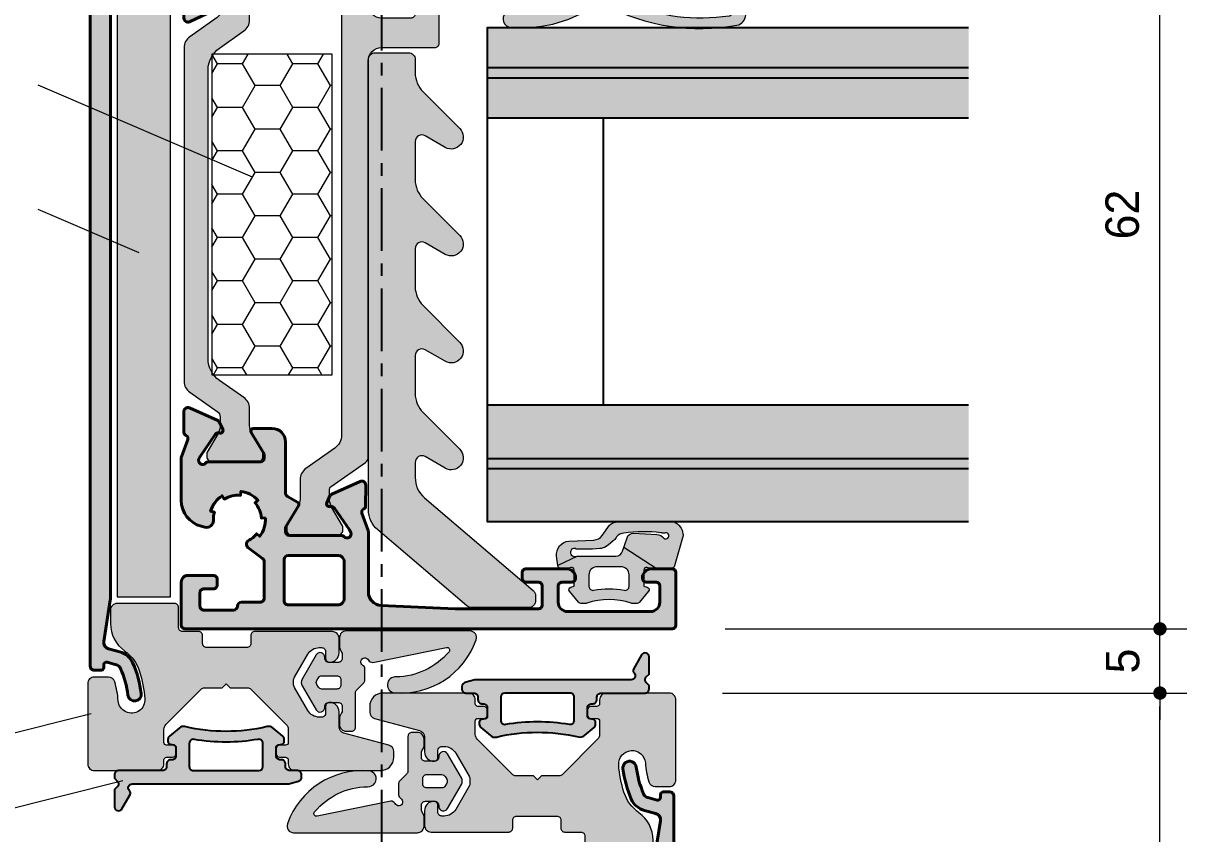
# Model space of a CAD drawing. Header units: millimetres. Extents: x -576 to 4430, y -1196 to 2690.
# Drawn here: x 1375.8 to 1462.8, y -1066 to -1005.3 of the extents above; entities that cross this region are included whole.
import ezdxf

# ---------------------------------------------------------------- set-up
doc = ezdxf.new("R2010")
doc.units = ezdxf.units.MM
doc.header["$LTSCALE"] = 0.25
doc.header["$MEASUREMENT"] = 0
doc.linetypes.add('CENTER', pattern=[2, 1.25, -0.25, 0.25, -0.25])
doc.layers.get('0').update_dxf_attribs({"lineweight": 5})
doc.layers.get('Defpoints').update_dxf_attribs({"lineweight": 5})
for name, color, linetype, lineweight in [('01_Aluminum', 4, 'Continuous', 40), ('01_Dimension', 251, 'Continuous', 9), ('01_Fill Glass', 254, 'Continuous', 0), ('01_Fill Plastic', 253, 'Continuous', 0), ('01_Fill Polyamide', 10, 'Continuous', 0), ('01_Fill Various', 137, 'Continuous', 5), ('01_Glazing', 6, 'Continuous', 25), ('01_Plastic', 3, 'Continuous', 20), ('01_Polyamide', 201, 'Continuous', 20), ('01_Thin line', 8, 'Continuous', 9)]:
    doc.layers.add(name, color=color, linetype=linetype, lineweight=lineweight)
doc.layers.add('01_Fill 2°material', color=7, linetype='Continuous', lineweight=0, true_color=0xbfbfbf)
doc.layers.add('01_Fill Aluminum', color=7, linetype='Continuous', lineweight=0, true_color=0xdcdcdc)
for name, color, linetype in [('ASSI', 1, 'CENTER'), ('GOMMA', 3, 'Continuous'), ('VETRO', 6, 'Continuous')]:
    doc.layers.add(name, color=color, linetype=linetype)
doc.styles.add('Aluk Text', font='GOTHIC.TTF')
doc.dimstyles.new('ALUK Manual 1-1', dxfattribs={"dimtxt": 2.5, "dimasz": 1, "dimexe": 2, "dimexo": 4, "dimgap": 1.5, "dimtad": 3, "dimdec": 1, "dimdsep": 46, "dimtxsty": 'Aluk Text', "dimblk": 'DOT', "dimcen": 0, "dimclrd": 256, "dimclre": 256, "dimclrt": 2, "dimaunit": 1, "dimadec": 0, "dimazin": 0, "dimtfac": 0.7, "dimtdec": 1, "dimtmove": 0, "dimatfit": 3, "dimldrblk": 'DOT', "dimfxl": 1, "dimtolj": 2, "dimlwd": -1, "dimlwe": -1, "dimarcsym": 0})

# ---------------------------------------------------------------- blocks, each defined once
blk = doc.blocks.new('U10120')
at = {"layer": '01_Fill Aluminum', "ltscale": 0.25}
h = blk.add_hatch(color=256, dxfattribs=at)
h.dxf.hatch_style = 1
h.paths.add_polyline_path([(31.969, 53.597, 0.111183), (31.365, 53.087), (31.126, 53.268, 0.176327), (30.703, 51.895), (31.002, 51.91, 0.176327), (31.481, 50.776), (31.261, 50.572, 0.176327), (32.539, 49.916), (32.576, 50.214, 0.176327), (33.777, 50.488), (33.939, 50.236, 0.176327), (34.807, 51.381), (34.52, 51.469, 0.086929), (34.598, 52.086, -0.506474), (35.224, 52.593), (35.508, 52.519, -0.340845), (37, 50.584), (37, 47.307), (36.527, 46.019, 0.359508), (36.655, 45.659, -0.263725), (36.801, 45.402), (36.801, 43.9, -0.548619), (36.374, 43.628), (34.222, 44.632, -0.176327), (34.077, 44.777), (33.859, 45.243, -0.57735), (34.058, 45.527), (34.175, 45.517, 0.267949), (34.447, 45.644), (35.552, 47.223, 0.046374), (35.58, 47.271), (35.673, 47.476, 0.858331), (35.176, 47.8, -0.213411), (34.953, 47.7), (31.1, 47.7, 0.529656), (30.821, 47.289, 0.235619), (30.844, 47.023), (31.77, 45.504, -0.585524), (31.6, 45.2), (29.699, 45.2, -0.414214), (29.199, 45.7), (29.199, 50.034, 0.267949), (29.049, 50.294), (28.299, 50.727, -0.421389), (28.229, 51.004), (29.156, 52.523, 0.235619), (29.178, 52.789, 0.529656), (28.899, 53.2), (25.047, 53.2, -0.213411), (24.823, 53.3, 0.858403), (24.326, 52.976), (24.419, 52.771, 0.046374), (24.447, 52.723), (25.552, 51.144, 0.340321), (25.896, 51.018, -0.656887), (26.14, 50.743), (25.922, 50.277, -0.176327), (25.777, 50.132), (23.625, 49.128, -0.548619), (23.198, 49.4), (23.198, 50.902, -0.263725), (23.344, 51.159, 0.361062), (23.472, 51.521), (22.999, 52.808), (23, 58.1, 0.414214), (22.7, 58.4), (19.8, 58.4, 0.414214), (19.5, 58.1), (19.5, 56.2, -0.414214), (19.2, 55.9), (19.08, 55.9, -0.131652), (18.93, 55.94), (18.15, 56.391, -0.267949), (18, 56.651), (18, 59.9, -0.414214), (18.3, 60.2), (36.7, 60.2, -0.414214), (37, 59.9), (37, 56.7, -0.414214), (36.5, 56.2), (34.6, 56.2, -0.414214), (34.3, 56.5), (34.3, 56.9, -0.414214), (34.6, 57.2), (35.3, 57.2, 0.414214), (35.6, 57.5), (35.6, 58.498, 0.414214), (35.3, 58.798), (33.1, 58.798, 0.413227), (32.8, 58.499, -0.413227), (32.5, 58.2), (31.1, 58.2, 0.414214), (30.8, 57.9), (30.8, 55.169, 0.234811), (30.919, 54.93), (32.012, 54.102, -0.55076)])
h.paths.add_polyline_path([(25.099, 54.7), (29, 54.7, 0.414214), (29.3, 55), (29.3, 58.1, 0.414214), (29, 58.4), (25.1, 58.4, 0.41415), (24.8, 58.1), (24.799, 55, 0.414277)], flags=16)
h = blk.add_hatch(color=256, dxfattribs=at)
h.dxf.hatch_style = 1
h.paths.add_polyline_path([(37, 10.967, 0.086513), (36.982, 11.069), (36.514, 12.371, -0.392793), (36.639, 12.666), (36.654, 12.672, 0.294413), (36.794, 12.885), (36.804, 14.464, 0.548619), (36.379, 14.739), (34.274, 13.79, 0.177976), (34.126, 13.645), (33.885, 13.138, 0.717549), (34.13, 12.849, -0.329769), (34.468, 12.733), (35.592, 11.105), (35.674, 10.922, -0.855531), (35.176, 10.6, 0.213411), (34.953, 10.7), (31.1, 10.7, -0.414214), (30.8, 11), (30.8, 11.221, -0.137872), (30.844, 11.377), (31.77, 12.896, 0.585524), (31.6, 13.2), (30.199, 13.2, 0.414214), (29.199, 12.2), (29.199, 8.366, -0.267949), (29.049, 8.106), (28.299, 7.673, 0.421389), (28.229, 7.396), (29.156, 5.877, -0.137872), (29.199, 5.721), (29.199, 5.5, -0.414214), (28.899, 5.2), (25.047, 5.2, 0.213411), (24.823, 5.1, -0.85546), (24.325, 5.422), (24.407, 5.605), (25.531, 7.233, -0.267949), (25.802, 7.362), (25.917, 7.353, 0.57735), (26.114, 7.638), (25.873, 8.145, 0.177976), (25.726, 8.29), (23.617, 9.24, 0.544467), (23.195, 8.964), (23.206, 7.385, 0.303984), (23.352, 7.169, -0.402738), (23.485, 6.871), (23.018, 5.571, 0.086513), (23, 5.469), (23, 0.954, -0.400839), (22.046, -0.045), (16.5, -0.3), (10.3, -0.3, -0.414214), (10, 0), (10, 1.4, -0.414214), (10.3, 1.7), (11.2, 1.7, 0.414214), (11.5, 2), (11.5, 2.4, 0.414214), (11.2, 2.7), (8.2, 2.7, 0.414214), (7.5, 2, 0.414214), (7.8, 1.7), (8.5, 1.7, -0.414214), (8.8, 1.4), (8.8, 0.2, -0.414214), (8.1, -0.5), (1.9, -0.5, -0.414214), (1.2, 0.2), (1.2, 1.4, -0.414214), (1.5, 1.7), (2.2, 1.7, 0.414214), (2.5, 2, 0.414214), (1.8, 2.7), (0.3, 2.7, 0.414214), (0, 2.4), (0, -1.5, 0.414214), (0.3, -1.8), (36.7, -1.8, 0.414214), (37, -1.5), (37, 1.7, 0.414214), (36.5, 2.2), (34.6, 2.2, 0.414214), (34.3, 1.9), (34.3, 1.5, 0.414214), (34.6, 1.2), (35.3, 1.2, -0.414214), (35.6, 0.9), (35.6, -0.098, -0.414214), (35.3, -0.398), (33.1, -0.398, -0.413227), (32.8, -0.099, 0.413227), (32.5, 0.2), (31.1, 0.2, -0.414214), (30.8, 0.5), (30.8, 3.231, -0.234811), (30.919, 3.47), (32.012, 4.298, 0.55076), (31.969, 4.803, -0.111183), (31.365, 5.313), (31.126, 5.132, -0.176327), (30.703, 6.505), (31.002, 6.49, -0.176327), (31.481, 7.624), (31.261, 7.828, -0.176327), (32.539, 8.484), (32.576, 8.186, -0.176327), (33.777, 7.912), (33.939, 8.164, -0.176327), (34.807, 7.019), (34.52, 6.931, -0.086929), (34.598, 6.314, 0.506474), (35.224, 5.807), (35.508, 5.881, 0.340845), (37, 7.816)])
h.paths.add_polyline_path([(29.3, 3.4), (29.3, 0.3, -0.414288), (29, 0), (25.3, 0, -0.414214), (24.8, 0.5), (24.8, 3.2, -0.414214), (25.3, 3.7), (29, 3.7, -0.414139)], flags=16)
at = {"layer": '01_Fill Polyamide', "ltscale": 0.25}
h = blk.add_hatch(color=256, dxfattribs=at)
h.dxf.hatch_style = 1
h.paths.add_polyline_path([(25.011, 45.696, -0.243523), (25.518, 46.676), (27.688, 48.209, 0.243523), (28.111, 49.026), (28.111, 50.485, -0.131571), (28.271, 51.085), (29.084, 52.494, 0.131571), (29.111, 52.594), (29.111, 52.8, 0.414214), (28.711, 53.2), (25.311, 53.2, 0.414214), (24.911, 52.8), (24.911, 52.594, 0.131571), (24.938, 52.494), (25.75, 51.085, -0.131571), (25.911, 50.485), (25.911, 49.803, -0.243523), (25.784, 49.558), (23.222, 47.747, 0.243523), (23.011, 47.339), (23.011, 44.9, -0.414214), (22.011, 43.9), (19.811, 43.9, -0.414214), (19.511, 44.2), (19.511, 45.6, 0.474297), (19.151, 45.894, 0.183081), (18.941, 45.86), (17.861, 45.236, 0.267949), (17.711, 44.976), (17.711, 42, 0.414214), (18.011, 41.7), (22.011, 41.7, -0.414214), (23.011, 40.7), (23.011, 11.061, 0.243523), (23.222, 10.653), (25.784, 8.842, -0.243523), (25.911, 8.597), (25.911, 7.915, -0.131571), (25.75, 7.315), (24.938, 5.906, 0.131571), (24.911, 5.806), (24.911, 5.6, 0.414214), (25.311, 5.2), (28.711, 5.2, 0.414214), (29.111, 5.6), (29.111, 5.806, 0.131571), (29.084, 5.906), (28.271, 7.315, -0.131571), (28.111, 7.915), (28.111, 9.374, 0.243523), (27.688, 10.191), (25.518, 11.724, -0.243523), (25.011, 12.704)])
h = blk.add_hatch(color=256, dxfattribs=at)
h.dxf.hatch_style = 1
h.paths.add_polyline_path([(36.788, 41.689, 0.244698), (36.362, 42.508), (34.302, 43.951, -0.244698), (34.088, 44.36), (34.088, 44.986, -0.131652), (34.249, 45.586), (35.048, 46.97, 0.204277), (35.076, 47.203, 0.487742), (34.688, 47.7), (31.288, 47.7, 0.487742), (30.9, 47.203, 0.204277), (30.928, 46.97), (31.728, 45.586, -0.131652), (31.888, 44.986), (31.888, 43.752, 0.243523), (32.311, 42.935), (34.143, 41.641, -0.243523), (34.988, 40.007), (34.988, 18.422, -0.244698), (34.135, 16.784), (32.315, 15.509, 0.244698), (31.888, 14.69), (31.888, 13.414, -0.131652), (31.728, 12.814), (30.928, 11.43, 0.204277), (30.9, 11.197, 0.487742), (31.288, 10.7), (34.688, 10.7, 0.487742), (35.076, 11.197, 0.204277), (35.048, 11.43), (34.249, 12.814, -0.131652), (34.088, 13.414), (34.088, 14.049, -0.244698), (34.302, 14.459), (36.362, 15.901, 0.244698), (36.788, 16.721)])
at = {"layer": '01_Aluminum'}
for points in [[(24.419, 52.771, 0.046374), (24.447, 52.723), (25.552, 51.144, 0.267949), (25.824, 51.017), (25.941, 51.027, -0.57735), (26.14, 50.743), (25.922, 50.277, -0.176327), (25.777, 50.132), (23.625, 49.128, -0.548619), (23.198, 49.4), (23.198, 50.902, -0.263725), (23.344, 51.159, 0.359508), (23.472, 51.519), (22.999, 52.808), (23, 58.1, 0.414214), (22.7, 58.4), (19.8, 58.4, 0.414214), (19.5, 58.1), (19.5, 56.2, -0.414214), (19.2, 55.9), (19.08, 55.9, -0.131652), (18.93, 55.94), (18.15, 56.391, -0.267949), (18, 56.651), (18, 59.9, -0.414214), (18.3, 60.2), (36.7, 60.2, -0.414214), (37, 59.9), (37, 56.7, -0.414214), (36.5, 56.2), (34.6, 56.2, -0.414214), (34.3, 56.5), (34.3, 56.9, -0.414214), (34.6, 57.2), (35.3, 57.2, 0.414214), (35.6, 57.5), (35.6, 58.498, 0.414214), (35.3, 58.798), (33.1, 58.798, 0.413227), (32.8, 58.499, -0.413227), (32.5, 58.2), (31.1, 58.2, 0.414214), (30.8, 57.9), (30.8, 55.169, 0.234811), (30.919, 54.93), (32.012, 54.102, -0.55076), (31.969, 53.597, 0.111183), (31.365, 53.087), (31.126, 53.268, 0.176327), (30.703, 51.895), (31.002, 51.91, 0.176327), (31.481, 50.776), (31.261, 50.572, 0.176327), (32.539, 49.916), (32.576, 50.214, 0.176327), (33.777, 50.488), (33.939, 50.236, 0.176327), (34.807, 51.381), (34.52, 51.469, 0.086929), (34.598, 52.086, -0.506474), (35.224, 52.593), (35.508, 52.519, -0.340845), (37, 50.584), (37, 47.361, -0.088182), (36.982, 47.257), (36.527, 46.019, 0.359508), (36.655, 45.659, -0.263725), (36.801, 45.402), (36.801, 43.9, -0.548619), (36.374, 43.628), (34.222, 44.632, -0.176327), (34.077, 44.777), (33.859, 45.243, -0.57735), (34.058, 45.527), (34.175, 45.517, 0.267949), (34.447, 45.644), (35.552, 47.223, 0.046374), (35.58, 47.271), (35.673, 47.476, 0.858403), (35.176, 47.8, -0.213411), (34.953, 47.7), (31.1, 47.7, 0.414214), (30.8, 47.4), (30.8, 47.179, 0.137872), (30.844, 47.023), (31.77, 45.504, -0.585524), (31.6, 45.2), (29.699, 45.2, -0.414214), (29.199, 45.7), (29.199, 50.034, 0.267949), (29.049, 50.294), (28.299, 50.727, -0.421389), (28.229, 51.004), (29.156, 52.523, 0.137872), (29.199, 52.679), (29.199, 52.9, 0.414214), (28.899, 53.2), (25.047, 53.2, -0.213411), (24.823, 53.3, 0.858403), (24.326, 52.976)], [(24.799, 55), (24.8, 58.1, -0.414152), (25.1, 58.4), (29, 58.4, -0.414214), (29.3, 58.1), (29.3, 55, -0.414214), (29, 54.7), (25.099, 54.7, -0.414275)], [(30.703, 6.505), (31.002, 6.49, -0.176327), (31.481, 7.624), (31.261, 7.828, -0.176327), (32.539, 8.484), (32.576, 8.186, -0.176327), (33.777, 7.912), (33.939, 8.164, -0.176327), (34.807, 7.019), (34.52, 6.931, -0.086929), (34.598, 6.314, 0.506474), (35.224, 5.807), (35.508, 5.881, 0.340845), (37, 7.816), (37, 10.967, 0.086513), (36.982, 11.069), (36.514, 12.371, -0.392793), (36.639, 12.666), (36.654, 12.672, 0.294413), (36.794, 12.885), (36.804, 14.464, 0.548619), (36.379, 14.739), (34.274, 13.79, 0.177976), (34.126, 13.645), (33.885, 13.138, 0.57735), (34.082, 12.853), (34.197, 12.862, -0.267949), (34.468, 12.733), (35.592, 11.105), (35.674, 10.922, -0.85546), (35.176, 10.6, 0.213411), (34.953, 10.7), (31.1, 10.7, -0.414214), (30.8, 11), (30.8, 11.221, -0.137872), (30.844, 11.377), (31.77, 12.896, 0.585524), (31.6, 13.2), (30.199, 13.2, 0.414214), (29.199, 12.2), (29.199, 8.366, -0.267949), (29.049, 8.106), (28.299, 7.673, 0.421389), (28.229, 7.396), (29.156, 5.877, -0.137872), (29.199, 5.721), (29.199, 5.5, -0.414214), (28.899, 5.2), (25.047, 5.2, 0.213411), (24.823, 5.1, -0.85546), (24.325, 5.422), (24.407, 5.605), (25.531, 7.233, -0.267949), (25.802, 7.362), (25.917, 7.353, 0.57735), (26.114, 7.638), (25.873, 8.145, 0.177976), (25.726, 8.29), (23.62, 9.239, 0.548619), (23.195, 8.964), (23.206, 7.385, 0.294413), (23.345, 7.172), (23.36, 7.166, -0.392793), (23.485, 6.871), (23.018, 5.571, 0.086513), (23, 5.469), (23, 0.954, -0.400839), (22.046, -0.045), (16.5, -0.3), (10.3, -0.3, -0.414214), (10, 0), (10, 1.4, -0.414214), (10.3, 1.7), (11.2, 1.7, 0.414214), (11.5, 2), (11.5, 2.4, 0.414214), (11.2, 2.7), (8.2, 2.7, 0.414214), (7.5, 2, 0.414214), (7.8, 1.7), (8.5, 1.7, -0.414214), (8.8, 1.4), (8.8, 0.2, -0.414214), (8.1, -0.5), (1.9, -0.5, -0.414214), (1.2, 0.2), (1.2, 1.4, -0.414214), (1.5, 1.7), (2.2, 1.7, 0.414214), (2.5, 2, 0.414214), (1.8, 2.7), (0.3, 2.7, 0.414214), (0, 2.4), (0, -1.5, 0.414214), (0.3, -1.8), (36.7, -1.8, 0.414214), (37, -1.5), (37, 1.7, 0.414214), (36.5, 2.2), (34.6, 2.2, 0.414214), (34.3, 1.9), (34.3, 1.5, 0.414214), (34.6, 1.2), (35.3, 1.2, -0.414214), (35.6, 0.9), (35.6, -0.098, -0.414214), (35.3, -0.398), (33.1, -0.398, -0.413227), (32.8, -0.099, 0.413227), (32.5, 0.2), (31.1, 0.2, -0.414214), (30.8, 0.5), (30.8, 3.231, -0.234811), (30.919, 3.47), (32.012, 4.298, 0.55076), (31.969, 4.803, -0.111183), (31.365, 5.313), (31.126, 5.132, -0.176327)], [(24.8, 0.5), (24.8, 3.2, -0.414214), (25.3, 3.7), (29, 3.7, -0.414184), (29.3, 3.4), (29.3, 0.3, -0.414244), (29, 0), (25.3, 0, -0.414214)]]:
    blk.add_lwpolyline(points, format="xyb", close=True, dxfattribs=at)
at = {"layer": '01_Polyamide'}
blk.add_lwpolyline([(27.688, 48.209), (25.518, 46.676, 0.243523), (25.011, 45.696), (25.011, 12.704, 0.243523), (25.518, 11.724), (27.688, 10.191, -0.243523), (28.111, 9.374), (28.111, 7.915, 0.131571), (28.271, 7.315), (29.084, 5.906, -0.131571), (29.111, 5.806), (29.111, 5.6, -0.414214), (28.711, 5.2), (25.311, 5.2, -0.414214), (24.911, 5.6), (24.911, 5.806, -0.131571), (24.938, 5.906), (25.75, 7.315, 0.131571), (25.911, 7.915), (25.911, 8.597, 0.243523), (25.784, 8.842), (23.222, 10.653, -0.243523), (23.011, 11.061), (23.011, 40.7, 0.414214), (22.011, 41.7), (18.011, 41.7, -0.414214), (17.711, 42), (17.711, 44.976, -0.267949), (17.861, 45.236), (18.941, 45.86, -0.131652), (19.091, 45.9), (19.211, 45.9, -0.414214), (19.511, 45.6), (19.511, 44.2, 0.414214), (19.811, 43.9), (22.011, 43.9, 0.414214), (23.011, 44.9), (23.011, 47.339, -0.243523), (23.222, 47.747), (25.784, 49.558, 0.243523), (25.911, 49.803), (25.911, 50.485, 0.131571), (25.75, 51.085), (24.938, 52.494, -0.131571), (24.911, 52.594), (24.911, 52.8, -0.414214), (25.311, 53.2), (28.711, 53.2, -0.414214), (29.111, 52.8), (29.111, 52.594, -0.131571), (29.084, 52.494), (28.271, 51.085, 0.131571), (28.111, 50.485), (28.111, 49.026, -0.243523)], format="xyb", close=True, dxfattribs=at)
at = {"layer": '01_Polyamide', "extrusion": (0, 0, -1)}
blk.add_lwpolyline([(-35.088, 47.3), (-35.088, 47.12, 0.131652), (-35.048, 46.97), (-34.249, 45.586, -0.131652), (-34.088, 44.986), (-34.088, 44.36, -0.244698), (-34.302, 43.951), (-36.362, 42.508, 0.244698), (-36.788, 41.689), (-36.788, 16.721, 0.244698), (-36.362, 15.901), (-34.302, 14.459, -0.244698), (-34.088, 14.049), (-34.088, 13.414, -0.131652), (-34.249, 12.814), (-35.048, 11.43, 0.131652), (-35.088, 11.28), (-35.088, 11.1, 0.414214), (-34.688, 10.7), (-31.288, 10.7, 0.414214), (-30.888, 11.1), (-30.888, 11.28, 0.131652), (-30.928, 11.43), (-31.728, 12.814, -0.131652), (-31.888, 13.414), (-31.888, 14.69, 0.244698), (-32.315, 15.509), (-34.135, 16.784, -0.244698), (-34.988, 18.422), (-34.988, 40.007, -0.243523), (-34.143, 41.641), (-32.311, 42.935, 0.243523), (-31.888, 43.752), (-31.888, 44.986, -0.131652), (-31.728, 45.586), (-30.928, 46.97, 0.131652), (-30.888, 47.12), (-30.888, 47.3, 0.414214), (-31.288, 47.7), (-34.688, 47.7, 0.414214)], format="xyb", close=True, dxfattribs=at)
blk = doc.blocks.new('V31015')
at = {"layer": '01_Fill Plastic', "ltscale": 0.25}
h = blk.add_hatch(color=256, dxfattribs=at)
h.dxf.hatch_style = 1
h.paths.add_polyline_path([(4.542, -1.94, 0.243183), (5.597, 0.1), (5.597, 1.1, 0.414214), (5.097, 1.6), (0.797, 1.6, 0.414214), (0.497, 1.3), (0.497, -0.2, -0.414214), (0.197, -0.5), (-1.003, -0.5, 0.414214), (-1.303, -0.8), (-1.303, -1.4, -0.414214), (-1.603, -1.7), (-4.603, -1.7, -0.414214), (-4.903, -1.4), (-4.903, -0.8, 0.414214), (-5.203, -0.5), (-11.003, -0.5, 0.414214), (-11.503, -1), (-11.503, -2.1, 0.414214), (-10.803, -2.8, 0.414214), (-10.503, -2.5), (-10.503, -2, -0.414214), (-10.203, -1.7), (-10.03, -1.7, -0.267949), (-9.164, -2.2), (-8.17, -3.922, -0.131652), (-8.103, -4.172), (-8.103, -4.428, -0.131652), (-8.17, -4.678), (-9.164, -6.4, -0.267949), (-10.03, -6.9), (-10.203, -6.9, -0.414214), (-10.503, -6.6), (-10.503, -6.1, 0.414214), (-10.803, -5.8, 0.414214), (-11.503, -6.5), (-11.503, -7.616, -0.339454), (-11.874, -8.099), (-15.232, -8.999, 0.339454), (-15.603, -9.482), (-15.603, -9.9, 0.414214), (-14.603, -10.9), (-8.202, -10.9, 0.436487), (-7.703, -10.363), (-7.703, -10.1, -0.414214), (-7.503, -9.9), (-7.053, -9.9, 0.414214), (-6.803, -9.65), (-6.803, -9.25, 0.414214), (-7.053, -9), (-7.503, -9, -0.414214), (-7.703, -8.8), (-7.703, -7.807, -0.198912), (-7.557, -7.454), (-4.891, -4.788, -0.198912), (-4.679, -4.7), (-3.353, -4.7), (-3.053, -4.4), (-2.753, -4.7), (-1.427, -4.7, -0.198912), (-1.215, -4.788), (1.45, -7.454, -0.198912), (1.597, -7.807), (1.597, -8.8, -0.414214), (1.397, -9), (0.947, -9, 0.414214), (0.697, -9.25), (0.697, -9.65, 0.414214), (0.947, -9.9), (1.397, -9.9, -0.414214), (1.597, -10.1), (1.597, -10.4, 0.414214), (2.097, -10.9), (6.797, -10.9, 0.414214), (7.297, -10.4), (7.297, -4.4, 0.414214), (6.797, -3.9), (5.751, -3.9, 0.334223), (5.271, -4.262, 0.051425), (5.017, -5.675, -1), (3.022, -5.525, -0.058029), (3.417, -3.481, -0.163247)])
at = {"layer": '01_Plastic'}
blk.add_lwpolyline([(-7.702, -10.4, -0.414214), (-8.202, -10.9), (-14.603, -10.9, -0.414214), (-15.603, -9.9), (-15.603, -9.482, -0.339454), (-15.232, -8.999), (-11.874, -8.099, 0.339454), (-11.503, -7.616), (-11.503, -6.5, -0.414214), (-10.803, -5.8, -0.414214), (-10.503, -6.1), (-10.503, -6.6, 0.414214), (-10.203, -6.9), (-10.03, -6.9, 0.267949), (-9.164, -6.4), (-8.17, -4.678, 0.131652), (-8.103, -4.428), (-8.103, -4.172, 0.131652), (-8.17, -3.922), (-9.164, -2.2, 0.267949), (-10.03, -1.7), (-10.203, -1.7, 0.414214), (-10.503, -2), (-10.503, -2.5, -0.414214), (-10.803, -2.8, -0.414214), (-11.503, -2.1), (-11.503, -1, -0.414214), (-11.003, -0.5), (-5.203, -0.5, -0.414214), (-4.903, -0.8), (-4.903, -1.4, 0.414214), (-4.603, -1.7), (-1.603, -1.7, 0.414214), (-1.303, -1.4), (-1.303, -0.8, -0.414214), (-1.003, -0.5), (0.197, -0.5, 0.414214), (0.497, -0.2), (0.497, 1.3, -0.414214), (0.797, 1.6), (5.097, 1.6, -0.414214), (5.597, 1.1), (5.597, 0.1, -0.243183), (4.542, -1.94, 0.163247), (3.417, -3.481, 0.058029), (3.022, -5.525, 1), (5.017, -5.675, -0.051425), (5.271, -4.262, -0.334223), (5.751, -3.9), (6.797, -3.9, -0.414214), (7.297, -4.4), (7.297, -10.4, -0.414214), (6.797, -10.9), (2.097, -10.9, -0.414214), (1.597, -10.4), (1.597, -10.1, 0.414214), (1.397, -9.9), (0.947, -9.9, -0.414214), (0.697, -9.65), (0.697, -9.25, -0.414214), (0.947, -9), (1.397, -9, 0.414214), (1.597, -8.8), (1.597, -7.807, 0.198912), (1.45, -7.454), (-1.215, -4.788, 0.198912), (-1.427, -4.7), (-2.753, -4.7), (-3.053, -4.4), (-3.353, -4.7), (-4.679, -4.7, 0.198912), (-4.891, -4.788), (-7.557, -7.454, 0.198912), (-7.703, -7.807), (-7.703, -8.8, 0.414214), (-7.503, -9), (-7.053, -9, -0.414214), (-6.803, -9.25), (-6.803, -9.65, -0.414214), (-7.053, -9.9), (-7.503, -9.9, 0.414214), (-7.703, -10.1), (-7.703, -10.4)], format="xyb", dxfattribs=at)
blk = doc.blocks.new('V02015')
at = {"layer": '01_Fill 2°material', "ltscale": 0.25}
h = blk.add_hatch(color=256, dxfattribs=at)
h.dxf.hatch_style = 1
h.paths.add_polyline_path([(5.402, -0.174, 0.198912), (5.314, 0.038), (4.789, 0.562, -0.198912), (4.702, 0.774), (4.702, 3.35, 0.414214), (4.402, 3.65), (4.002, 3.65, 0.414214), (3.502, 3.15), (3.502, 2.63, 0.130289), (3.541, 2.481), (3.662, 2.268, -0.130289), (3.702, 2.12), (3.702, 1.8, -0.414214), (3.402, 1.5), (2.702, 1.5, -0.414214), (2.402, 1.8), (2.402, 1.874, 0.767327), (1.748, 2.049), (0.71, 0.25, 0.267949), (0.71, -0.25), (1.748, -2.049, 0.767327), (2.402, -1.874), (2.402, -1.8, -0.414214), (2.702, -1.5), (3.402, -1.5, -0.414214), (3.702, -1.8), (3.702, -2.12, -0.130289), (3.662, -2.269), (3.541, -2.482, 0.130289), (3.502, -2.63), (3.502, -3.35, 0.414214), (4.002, -3.85), (13.253, -3.85, 0.518343), (13.724, -3.182, 0.337265), (7.638, 0.789, 1), (7.725, -0.407, -0.218267), (11.691, -2.29, -0.704982), (11.502, -2.616), (5.986, -1.5, 0.327851), (5.671, -1.665, -1.351486), (5.252, -1.274, 0.267949), (5.402, -1.014)])
h.paths.add_polyline_path([(3.302, -0.5), (2.182, -0.5, -0.267949), (1.922, -0.35), (1.807, -0.15, -0.267949), (1.807, 0.15), (1.922, 0.35, -0.267949), (2.182, 0.5), (3.302, 0.5, -0.414214), (3.602, 0.2), (3.602, -0.2, -0.414214)], flags=16)
at = {"layer": '01_Plastic', "color": 80}
blk.add_lwpolyline([(0.71, -0.25, -0.267588), (0.71, 0.25), (1.748, 2.049, -0.767327), (2.402, 1.874), (2.402, 1.8, 0.414214), (2.702, 1.5), (3.402, 1.5, 0.414214), (3.702, 1.8), (3.702, 2.12, 0.130289), (3.662, 2.268), (3.541, 2.481, -0.130289), (3.502, 2.63), (3.502, 3.15, -0.414214), (4.002, 3.65), (4.402, 3.65, -0.414214), (4.702, 3.35), (4.702, 0.774, 0.198912), (4.789, 0.562), (5.314, 0.038, -0.198912), (5.402, -0.174), (5.402, -1.014, -0.267949), (5.252, -1.274, 1.351486), (5.671, -1.665, -0.327851), (5.986, -1.5), (11.502, -2.616, 0.700827), (11.692, -2.291, 0.218378), (7.725, -0.407, -1), (7.638, 0.789, -0.337265), (13.724, -3.182, -0.518343), (13.253, -3.85), (4.002, -3.85, -0.414214), (3.502, -3.35), (3.502, -2.63, -0.130289), (3.541, -2.482), (3.662, -2.269, 0.130289), (3.702, -2.12), (3.702, -1.8, 0.414214), (3.402, -1.5), (2.702, -1.5, 0.414214), (2.402, -1.8), (2.402, -1.874, -0.767327), (1.748, -2.049), (0.709, -0.249)], format="xyb", dxfattribs=at)
blk.add_lwpolyline([(1.922, -0.35, 0.267949), (2.182, -0.5), (3.302, -0.5, 0.414214), (3.602, -0.2), (3.602, 0.2, 0.414214), (3.302, 0.5), (2.182, 0.5, 0.267949), (1.922, 0.35), (1.807, 0.15, 0.267949), (1.807, -0.15)], format="xyb", close=True, dxfattribs=at)
blk = doc.blocks.new('V09050')
at = {"layer": '01_Fill Plastic'}
blk.add_hatch(color=256, dxfattribs=at).paths.add_polyline_path([(0.78, -5.64, 0.178558), (0.9, -5.316), (0.9, -1, 0.414214), (0.4, -0.5), (0.009, -0.5, 0.219427), (-0.371, -0.675), (-7.308, -8.799, -0.219427), (-8.829, -9.5), (-9.954, -9.5, -0.57735), (-10.387, -8.75), (-9.521, -7.25, 0.876976), (-10.936, -6.164), (-13.687, -8.914, -0.198912), (-15.101, -9.5), (-17.954, -9.5, -0.57735), (-18.387, -8.75), (-17.521, -7.25, 0.876976), (-18.936, -6.164), (-21.687, -8.914, -0.198912), (-23.101, -9.5), (-25.954, -9.5, -0.57735), (-26.387, -8.75), (-25.521, -7.25, 0.876976), (-26.936, -6.164), (-29.687, -8.914, -0.198912), (-31.101, -9.5), (-33.954, -9.5, -0.57735), (-34.387, -8.75), (-33.521, -7.25, 0.876976), (-34.936, -6.164), (-37.687, -8.914, -0.198912), (-39.101, -9.5), (-40.1, -9.5, 0.414214), (-40.6, -10), (-40.6, -12.5, 0.414214), (-40.1, -13), (-6.427, -13, 0.219427), (-4.906, -12.299)])
at = {"layer": '01_Plastic'}
blk.add_lwpolyline([(-40.6, -10, -0.414214), (-40.1, -9.5), (-39.101, -9.5, 0.198912), (-37.687, -8.914), (-34.936, -6.164, -0.876976), (-33.521, -7.25), (-34.387, -8.75, 0.57735), (-33.954, -9.5), (-31.101, -9.5, 0.198912), (-29.687, -8.914), (-26.936, -6.164, -0.876976), (-25.521, -7.25), (-26.387, -8.75, 0.57735), (-25.954, -9.5), (-23.101, -9.5, 0.198912), (-21.687, -8.914), (-18.936, -6.164, -0.876976), (-17.521, -7.25), (-18.387, -8.75, 0.57735), (-17.954, -9.5), (-15.101, -9.5, 0.198912), (-13.687, -8.914), (-10.936, -6.164, -0.876976), (-9.521, -7.25), (-10.387, -8.75, 0.57735), (-9.954, -9.5), (-8.829, -9.5, 0.219427), (-7.308, -8.799), (-0.371, -0.675, -0.219427), (0.009, -0.5), (0.4, -0.5, -0.414214), (0.9, -1), (0.9, -5.316, -0.178558), (0.78, -5.64), (-4.906, -12.299, -0.219427), (-6.427, -13), (-40.1, -13, -0.414214), (-40.6, -12.5)], format="xyb", close=True, dxfattribs=at)
blk = doc.blocks.new('V05029')
at = {"layer": '01_Fill Plastic', "ltscale": 0.25}
h = blk.add_hatch(color=256, dxfattribs=at)
h.dxf.hatch_style = 1
h.paths.add_polyline_path([(5.429, 8.088), (4.689, 8.286, 0.065543), (4.612, 8.296), (-7.021, 8.296, -0.668179), (-7.233, 8.808), (-7.204, 8.837, 0.339454), (-7.172, 9.078), (-7.789, 10.146, 0.767312), (-8.349, 9.996), (-8.349, 8.72), (-8.137, 8.508, -0.414214), (-8.137, 8.084), (-8.349, 7.872), (-8.349, 7.596, 0.414225), (-8.049, 7.296), (-4.749, 7.296, -0.414233), (-4.449, 6.996), (-4.449, 6.796, 0.414233), (-4.149, 6.496), (-4.049, 6.496, -0.414233), (-3.749, 6.196), (-3.749, 5.562, -0.363995), (-3.914, 5.365), (-4.183, 5.317, 0.363951), (-4.349, 5.12), (-4.349, 4.956, 0.221712), (-4.242, 4.727), (-3.509, 4.112, 0.236186), (-3.074, 4.008, -0.115394), (3.075, 4.007, 0.236271), (3.511, 4.111), (4.244, 4.727, 0.2217), (4.351, 4.956), (4.351, 5.12, 0.363964), (4.186, 5.317), (3.917, 5.365, -0.363933), (3.751, 5.562), (3.751, 6.196, -0.414233), (4.051, 6.496), (4.151, 6.496, 0.414233), (4.451, 6.796), (4.451, 6.996, -0.414233), (4.751, 7.296), (5.351, 7.296, 0.414214), (5.651, 7.596), (5.651, 7.798, 0.339454)])
h.paths.add_polyline_path([(-2.449, 7.296), (2.451, 7.296, -0.41417), (2.751, 6.996), (2.751, 5.255, -0.464612), (2.401, 4.959, 0.084503), (-2.398, 4.96, -0.464398), (-2.749, 5.256), (-2.749, 6.996, -0.414258)], flags=16)
at = {"layer": 'GOMMA'}
blk.add_lwpolyline([(-3.749, 5.562), (-3.749, 6.196, 0.414233), (-4.049, 6.496), (-4.149, 6.496, -0.414233), (-4.449, 6.796), (-4.449, 6.996, 0.414233), (-4.749, 7.296), (-8.049, 7.296, -0.414224), (-8.349, 7.596), (-8.349, 7.872), (-8.137, 8.084, 0.414214), (-8.137, 8.508), (-8.349, 8.72), (-8.349, 9.996, -0.767312), (-7.789, 10.146), (-7.172, 9.078, -0.339454), (-7.204, 8.837), (-7.233, 8.808, 0.668179), (-7.021, 8.296), (4.612, 8.296, -0.065543), (4.689, 8.286), (5.429, 8.088, -0.339454), (5.651, 7.798), (5.651, 7.596, -0.414214), (5.351, 7.296), (4.751, 7.296, 0.414233), (4.451, 6.996), (4.451, 6.796, -0.414233), (4.151, 6.496), (4.051, 6.496, 0.414233), (3.751, 6.196), (3.751, 5.562, 0.363995), (3.917, 5.365), (4.186, 5.317, -0.363964), (4.351, 5.12), (4.351, 4.956, -0.2217), (4.244, 4.727), (3.511, 4.111, -0.236271), (3.075, 4.007, 0.115394), (-3.074, 4.008, -0.236186), (-3.509, 4.112), (-4.242, 4.727, -0.221712), (-4.349, 4.956), (-4.349, 5.12, -0.363951), (-4.183, 5.317), (-3.914, 5.365, 0.363995), (-3.749, 5.562)], format="xyb", dxfattribs=at)
blk.add_lwpolyline([(-2.398, 4.96, -0.464398), (-2.749, 5.256), (-2.749, 6.996, -0.414258), (-2.449, 7.296), (2.451, 7.296, -0.41417), (2.751, 6.996), (2.751, 5.255, -0.464612), (2.401, 4.959, 0.084503)], format="xyb", close=True, dxfattribs=at)
blk = doc.blocks.new('V23003')
at = {"layer": '01_Fill Various'}
h = blk.add_hatch(dxfattribs=at)
h.set_pattern_fill('HONEY', color=256, scale=15)
h.paths.add_polyline_path([(1.9, -10.2), (-7.1, -10.2), (-7.1, -34.2), (1.9, -34.2)])
at = {"layer": '01_Thin line'}
blk.add_lwpolyline([(-7.1, -10.2), (1.9, -10.2), (1.9, -34.2), (-7.1, -34.2)], close=True, dxfattribs=at)
blk = doc.blocks.new('V20009')
at = {"layer": '01_Fill Plastic'}
blk.add_hatch(color=256, dxfattribs=at).paths.add_polyline_path([(-5, 51.402), (-9, 51.402), (-9, -2.598), (-5, -2.598)])
at = {"layer": '01_Plastic'}
blk.add_lwpolyline([(-5, -2.598), (-9, -2.598), (-9, 51.402), (-5, 51.402)], close=True, dxfattribs=at)
blk = doc.blocks.new('809120')
at = {"layer": '01_Fill Plastic', "ltscale": 0.25}
h = blk.add_hatch(color=256, dxfattribs=at)
h.dxf.hatch_style = 1
h.paths.add_polyline_path([(-9.324, -2.776, 1.248095), (-9.271, -3.972, 0.180641), (-2.909, -2.157, -0.571388), (-2.394, -2.315, 0.168668), (7.454, -3.839, 0.698506), (7.615, -2.17, -0.159099), (3.034, 1.466, 0.302817), (1.726, 2.495, 0.536771), (1.315, 1.97), (1.839, 0.395, -0.511773), (1.555, 0), (-1.045, 0, -0.414214), (-1.345, 0.3), (-1.345, 0.9, 0.752498), (-2.098, 1.109, -0.27203)])
h.paths.add_polyline_path([(-0.882, -1.302), (2.72, -1.302, -0.138334), (3.089, -1.486, 0.117417), (6.794, -2.774, -0.964685), (6.866, -3.152, -0.136865), (-0.767, -2.197, -0.234974), (-1.149, -1.61, -0.505344)], flags=16)
at = {"layer": '01_Plastic'}
for points in [[(-1.345, 0.9, 0.752498), (-2.098, 1.109, -0.27203), (-9.324, -2.776, 1.248095), (-9.271, -3.972, 0.180641), (-2.909, -2.157, -0.571388), (-2.394, -2.315, 0.168668), (7.454, -3.839, 0.698506), (7.615, -2.17, -0.159099), (3.034, 1.466, 0.302817), (1.726, 2.495, 0.536771), (1.315, 1.97), (1.839, 0.395, -0.511773), (1.555, 0), (-1.045, 0, -0.414214), (-1.345, 0.3)], [(6.866, -3.152, -0.136865), (-0.767, -2.197, -0.234974), (-1.149, -1.61, -0.505344), (-0.882, -1.302), (2.72, -1.302, -0.138334), (3.089, -1.486, 0.117417), (6.794, -2.774, -0.964685)]]:
    blk.add_lwpolyline(points, format="xyb", close=True, dxfattribs=at)
blk = doc.blocks.new('_Dot')
at = {"color": 0, "linetype": 'ByBlock', "lineweight": -2}
blk.add_line((-0.5, 0), (-1, 0), dxfattribs=at)
at = {"color": 0, "linetype": 'ByBlock', "const_width": 0.5}
blk.add_lwpolyline([(-0.25, 0, 1), (0.25, 0, 1)], format="xyb", close=True, dxfattribs=at)
blk = doc.blocks.new('*D328')
at = {"layer": '01_Dimension', "ltscale": 0.25, "transparency": 16777216}
for p, q in [((1428.091, -1055.443), (1462.808, -1055.443)), ((1460.808, -1127.044), (1460.808, -1056.443)), ((1428.291, -1128.044), (1462.808, -1128.044))]:
    blk.add_line(p, q, dxfattribs=at)
at = {"layer": 'Defpoints', "color": 0, "ltscale": 0.25, "transparency": 16777216}
for p in [(1424.091, -1055.443), (1460.808, -1055.443), (1424.291, -1128.044)]:
    blk.add_point(p, dxfattribs=at)
at = {"layer": '01_Dimension', "ltscale": 0.25, "transparency": 16777216}
for p, rotation in [((1460.808, -1055.443), 90), ((1460.808, -1128.044), 270)]:
    blk.add_blockref('_Dot', p, dxfattribs=dict(at, rotation=rotation))
at = {"layer": '01_Dimension', "color": 2, "ltscale": 0.25, "transparency": 16777216, "insert": (1457.996, -1091.743), "char_height": 2.5, "attachment_point": 5, "rotation": 90, "style": 'Aluk Text'}
blk.add_mtext('\\A2;72.6', dxfattribs=at)
blk = doc.blocks.new('*D329')
at = {"layer": '01_Dimension', "ltscale": 0.25, "transparency": 16777216}
for p, q in [((1460.808, -1049.643), (1460.808, -1048.643)), ((1428.294, -1050.643), (1462.808, -1050.643)), ((1460.808, -1055.443), (1460.808, -1050.643)), ((1428.091, -1055.443), (1462.808, -1055.443)), ((1460.808, -1056.443), (1460.808, -1057.443))]:
    blk.add_line(p, q, dxfattribs=at)
at = {"layer": 'Defpoints', "color": 0, "ltscale": 0.25, "transparency": 16777216}
for p in [(1424.294, -1050.643), (1460.808, -1050.643), (1424.091, -1055.443)]:
    blk.add_point(p, dxfattribs=at)
at = {"layer": '01_Dimension', "ltscale": 0.25, "transparency": 16777216}
for p, rotation in [((1460.808, -1050.643), 270), ((1460.808, -1055.443), 90)]:
    blk.add_blockref('_Dot', p, dxfattribs=dict(at, rotation=rotation))
at = {"layer": '01_Dimension', "color": 2, "ltscale": 0.25, "transparency": 16777216, "insert": (1458.027, -1053.043), "char_height": 2.5, "attachment_point": 5, "rotation": 90, "style": 'Aluk Text'}
blk.add_mtext('\\A2;5', dxfattribs=at)
blk = doc.blocks.new('*D330')
at = {"layer": '01_Dimension', "ltscale": 0.25, "transparency": 16777216}
for p, q in [((1428.288, -988.643), (1462.808, -988.643)), ((1460.808, -1049.643), (1460.808, -989.643)), ((1428.294, -1050.643), (1462.808, -1050.643))]:
    blk.add_line(p, q, dxfattribs=at)
at = {"layer": 'Defpoints', "color": 0, "ltscale": 0.25, "transparency": 16777216}
for p in [(1424.288, -988.643), (1460.808, -988.643), (1424.294, -1050.643)]:
    blk.add_point(p, dxfattribs=at)
at = {"layer": '01_Dimension', "ltscale": 0.25, "transparency": 16777216}
for p, rotation in [((1460.808, -988.643), 90), ((1460.808, -1050.643), 270)]:
    blk.add_blockref('_Dot', p, dxfattribs=dict(at, rotation=rotation))
at = {"layer": '01_Dimension', "color": 2, "ltscale": 0.25, "transparency": 16777216, "insert": (1457.996, -1019.643), "char_height": 2.5, "attachment_point": 5, "rotation": 90, "style": 'Aluk Text'}
blk.add_mtext('\\A2;62', dxfattribs=at)

msp = doc.modelspace()

# ---------------------------------------------------------------- hatches: boundary and pattern name
at = {"layer": '01_Fill 2°material', "ltscale": 0.25}
h = msp.add_hatch(color=256, dxfattribs=at)
h.dxf.hatch_style = 1
h.paths.add_polyline_path([(1423.194, -1046.143), (1424.215, -1046.143, 0.339454), (1424.504, -1045.921), (1425.098, -1043.823, 0.148249), (1425.123, -1043.534, 0.275164), (1424.46, -1042.643), (1420.242, -1042.643, 0.212677), (1419.635, -1042.879), (1419.072, -1043.662, -0.229998), (1418.457, -1043.994), (1416.595, -1044.075, 0.428184), (1415.677, -1045.194), (1415.764, -1045.896), (1417.23, -1045.193, -0.292004), (1416.755, -1045.097, 0.217211), (1416.74, -1045.067, -0.778169), (1417.148, -1044.676), (1418.359, -1044.669), (1418.916, -1044.631, 0.054768), (1419.245, -1044.548), (1419.518, -1044.377), (1419.913, -1044.062, 0.161076), (1420.12, -1043.809), (1420.164, -1043.744, -0.225916), (1420.713, -1043.48, -0.066166), (1423.478, -1043.448, 0.129571), (1423.732, -1043.469, -1.804841), (1423.7, -1043.865, 0.218416), (1423.14, -1043.576), (1421.427, -1043.47, 0.339454), (1420.944, -1043.84), (1420.7, -1044.524)])
at = {"layer": '01_Fill Aluminum', "ltscale": 0.25}
h = msp.add_hatch(color=256, dxfattribs=at)
h.dxf.hatch_style = 1
h.paths.add_polyline_path([(1381.093, -988.542, 0.414214), (1380.793, -988.842), (1380.793, -1053.44, 0.414214), (1381.093, -1053.74), (1381.593, -1053.74, 0.414214), (1381.793, -1053.54), (1381.793, -1053.332, -0.493145), (1382.045, -1053.139), (1382.73, -1053.322, -0.229199), (1383.06, -1053.607, -0.069395), (1383.611, -1055.604, 1), (1384.602, -1055.474, 0.069395), (1383.978, -1053.21, 0.229199), (1382.989, -1052.356), (1382.163, -1052.135, -0.383864), (1381.799, -1051.574), (1382.286, -1048.5, 0.039314), (1382.298, -1048.343), (1382.293, -990.842, -0.414241), (1382.793, -990.342), (1385.793, -990.342, -0.414214), (1386.293, -990.842), (1386.293, -993.342, 0.414214), (1386.793, -993.842), (1390.132, -993.842, 0.214749), (1390.507, -993.673), (1391.112, -992.989, -0.427189), (1391.546, -992.972), (1392.299, -993.701, 1), (1392.994, -992.983), (1391.507, -991.544, 0.451496), (1391.057, -991.543), (1390.187, -992.526, -0.231889), (1389.95, -992.642), (1387.793, -992.642, -0.414214), (1387.493, -992.342), (1387.493, -988.842, 0.414214), (1387.193, -988.542)])
h = msp.add_hatch(color=256, dxfattribs=at)
h.dxf.hatch_style = 1
h.paths.add_polyline_path([(1424.145, -1128.043, 0.414214), (1424.445, -1127.743), (1424.445, -1063.145, 0.414214), (1424.145, -1062.845), (1423.645, -1062.845, 0.414214), (1423.445, -1063.045), (1423.445, -1063.253, -0.493145), (1423.193, -1063.446), (1422.507, -1063.262, -0.229199), (1422.178, -1062.978, -0.069395), (1421.627, -1060.981, 1), (1420.635, -1061.111, 0.069395), (1421.26, -1063.374, 0.229199), (1422.248, -1064.228), (1423.074, -1064.45, -0.383864), (1423.438, -1065.011), (1422.951, -1068.085, 0.039314), (1422.939, -1068.242), (1422.945, -1125.743, -0.414241), (1422.445, -1126.243), (1419.445, -1126.243, -0.414214), (1418.945, -1125.743), (1418.945, -1123.243, 0.414214), (1418.445, -1122.743), (1415.105, -1122.743, 0.214749), (1414.731, -1122.912), (1414.125, -1123.596, -0.427189), (1413.692, -1123.612), (1412.938, -1122.884, 1), (1412.243, -1123.602), (1413.73, -1125.041, 0.451496), (1414.18, -1125.042), (1415.05, -1124.059, -0.231889), (1415.287, -1123.943), (1417.445, -1123.943, -0.414214), (1417.745, -1124.243), (1417.745, -1127.743, 0.414214), (1418.045, -1128.043)])
at = {"layer": '01_Fill Glass', "ltscale": 0.25}
h = msp.add_hatch(color=256, dxfattribs=at)
h.dxf.hatch_style = 1
h.paths.add_polyline_path([(1446.494, -1012.403), (1446.494, -1005.643), (1410.494, -1005.643), (1410.494, -1012.403)])
h.paths.add_polyline_path([(1446.494, -1042.643), (1446.494, -1033.883), (1410.494, -1033.883), (1410.494, -1042.643)])
at = {"layer": '01_Fill Plastic', "ltscale": 0.25}
h = msp.add_hatch(color=256, dxfattribs=at)
h.dxf.hatch_style = 1
h.paths.add_polyline_path([(1417.837, -1048.743, 0.08472), (1417.936, -1048.726, -0.170664), (1421.253, -1048.726, 0.08472), (1421.352, -1048.743), (1421.644, -1048.743, 0.221695), (1421.873, -1048.636), (1422.548, -1047.832, 0.548619), (1422.446, -1047.51), (1422.194, -1047.443), (1422.194, -1046.243, -0.493042), (1422.446, -1046.05), (1422.794, -1046.143), (1423.194, -1046.143), (1420.7, -1044.524), (1420.594, -1044.822, -0.339454), (1420.111, -1045.193), (1417.23, -1045.193), (1415.764, -1045.896, 0.363522), (1416.059, -1046.143), (1416.394, -1046.143), (1416.743, -1046.05, -0.493042), (1416.994, -1046.243), (1416.994, -1047.443), (1416.743, -1047.51, 0.548619), (1416.641, -1047.832), (1417.316, -1048.636, 0.221695), (1417.545, -1048.743)])
h.paths.add_polyline_path([(1418.694, -1045.993), (1420.494, -1045.993, -0.414214), (1421.094, -1046.593), (1421.094, -1047.462, -0.473474), (1420.735, -1047.756, 0.099331), (1418.454, -1047.756, -0.473474), (1418.094, -1047.462), (1418.094, -1046.593, -0.414214)], flags=16)

# ---------------------------------------------------------------- linework, layer by layer
at = {"layer": '01_Aluminum'}
for points in [[(1380.793, -988.842), (1380.793, -1053.44, 0.414214), (1381.093, -1053.74), (1381.593, -1053.74, 0.414214), (1381.793, -1053.54), (1381.793, -1053.332, -0.493145), (1382.045, -1053.139), (1382.73, -1053.322, -0.229199), (1383.06, -1053.607, -0.069395), (1383.611, -1055.604, 1), (1384.602, -1055.474, 0.069395), (1383.978, -1053.21, 0.229199), (1382.989, -1052.356), (1382.163, -1052.135, -0.383864), (1381.799, -1051.574), (1382.286, -1048.5, 0.039314), (1382.298, -1048.343), (1382.293, -990.842, -0.414214)], [(1424.445, -1127.743), (1424.445, -1063.145, 0.414214), (1424.145, -1062.845), (1423.645, -1062.845, 0.414214), (1423.445, -1063.045), (1423.445, -1063.253, -0.493145), (1423.193, -1063.446), (1422.507, -1063.262, -0.229199), (1422.178, -1062.978, -0.069395), (1421.627, -1060.981, 1), (1420.635, -1061.111, 0.069395), (1421.26, -1063.374, 0.229199), (1422.248, -1064.228), (1423.074, -1064.45, -0.383864), (1423.438, -1065.011), (1422.951, -1068.085, 0.039314)]]:
    msp.add_lwpolyline(points, format="xyb", dxfattribs=at)
at = {"layer": '01_Dimension'}
for p, q in [((1376.863, -1009.944), (1392.889, -1016.814)), ((1376.863, -1019.237), (1384.423, -1022.478)), ((1380.858, -1056.994), (1373.874, -1058.74)), ((1383.237, -1062.01), (1373.874, -1064.351))]:
    msp.add_line(p, q, dxfattribs=at)
at = {"layer": '01_Glazing', "ltscale": 0.25}
for p, q in [((1410.494, -1008.643), (1446.494, -1008.643)), ((1410.494, -1009.403), (1446.494, -1009.403)), ((1410.494, -1012.403), (1446.494, -1012.403)), ((1410.494, -1033.883), (1446.494, -1033.883)), ((1410.494, -1037.883), (1446.494, -1037.883)), ((1410.494, -1038.643), (1446.494, -1038.643))]:
    msp.add_line(p, q, dxfattribs=at)
at = {"layer": '01_Glazing'}
msp.add_line((1419.144, -1012.403), (1419.144, -1033.883), dxfattribs=at)
at = {"layer": '01_Plastic'}
for p, q in [((1417.23, -1045.193), (1415.764, -1045.896)), ((1420.69, -1044.518), (1423.194, -1046.143))]:
    msp.add_line(p, q, dxfattribs=at)
for points in [[(1417.837, -1048.743), (1417.545, -1048.743, -0.221695), (1417.316, -1048.636), (1416.641, -1047.832, -0.548619), (1416.743, -1047.51), (1416.994, -1047.443), (1416.994, -1046.243, 0.493042), (1416.743, -1046.05), (1416.394, -1046.143), (1416.059, -1046.143, -0.363522), (1415.764, -1045.896), (1415.677, -1045.194, -0.428184), (1416.595, -1044.075), (1418.457, -1043.994, 0.229998), (1419.072, -1043.662), (1419.635, -1042.879, -0.212677), (1420.242, -1042.643), (1424.46, -1042.643, -0.275164), (1425.123, -1043.534, -0.148249), (1425.098, -1043.823), (1424.504, -1045.921, -0.339454), (1424.215, -1046.143), (1422.794, -1046.143), (1422.446, -1046.05, 0.493042), (1422.194, -1046.243), (1422.194, -1047.443), (1422.446, -1047.51, -0.548619), (1422.548, -1047.832), (1421.873, -1048.636, -0.221695), (1421.644, -1048.743), (1421.352, -1048.743, -0.08472), (1421.253, -1048.726, 0.170664), (1417.936, -1048.726, -0.08472)], [(1417.23, -1045.193), (1420.111, -1045.193, 0.339454), (1420.594, -1044.822), (1420.944, -1043.84, -0.339454), (1421.427, -1043.47), (1423.163, -1043.577, -0.210499), (1423.7, -1043.865, 1.804841), (1423.732, -1043.469, -0.129571), (1423.478, -1043.448, 0.066166), (1420.713, -1043.48, 0.225916), (1420.164, -1043.744), (1420.12, -1043.809, -0.161076), (1419.913, -1044.062), (1419.518, -1044.377), (1419.245, -1044.548, -0.054768), (1418.916, -1044.631), (1418.359, -1044.669), (1417.148, -1044.676, 0.778169), (1416.74, -1045.067, -0.217211), (1416.755, -1045.097, 0.292004)], [(1418.694, -1045.993, 0.414214), (1418.094, -1046.593), (1418.094, -1047.462, 0.473474), (1418.454, -1047.756, -0.099331), (1420.735, -1047.756, 0.473474), (1421.094, -1047.462), (1421.094, -1046.593, 0.414214), (1420.494, -1045.993)]]:
    msp.add_lwpolyline(points, format="xyb", close=True, dxfattribs=at)
at = {"layer": 'ASSI', "ltscale": 15}
msp.add_line((1402.594, -1134.861), (1402.594, -982.882), dxfattribs=at)
at = {"layer": 'VETRO'}
msp.add_lwpolyline([(1446.494, -1042.643), (1410.494, -1042.643), (1410.494, -1005.643), (1446.494, -1005.643)], dxfattribs=at)

# ---------------------------------------------------------------- block references
at = {"xscale": -1, "rotation": 180}
msp.add_blockref('V20009', (1391.794, -996.843), dxfattribs=at)
at = {"layer": '01_Aluminum', "xscale": -1}
msp.add_blockref('U10120', (1424.594, -1048.843), dxfattribs=at)
at = {"layer": '01_Plastic', "rotation": 270}
msp.add_blockref('V09050', (1414.594, -1048.143), dxfattribs=at)
at = {"layer": '01_Plastic', "xscale": -1}
for name, p in [('V31015', (1387.894, -1050.343)), ('V05029', (1414.241, -1062.738)), ('V02015', (1409.257, -1062.042))]:
    msp.add_blockref(name, p, dxfattribs=at)
at = {"layer": '01_Plastic', "xscale": -1, "rotation": 180}
for name, p in [('V02015', (1395.932, -1054.644)), ('V31015', (1417.294, -1066.343)), ('V05029', (1390.948, -1053.948))]:
    msp.add_blockref(name, p, dxfattribs=at)
at = {"layer": '01_Thin line', "xscale": -1}
msp.add_blockref('V23003', (1391.794, -997.443), dxfattribs=at)
at = {"layer": 'GOMMA'}
msp.add_blockref('809120', (1421.713, -1001.643), dxfattribs=at)

# ---------------------------------------------------------------- dimensions: what is measured, and where the dimension line sits
at = {"layer": '01_Dimension', "ltscale": 0.25}
for base, p1, p2, picture, middle in [((1460.808, -988.643), (1424.294, -1050.643), (1424.288, -988.643), '*D330', (1457.996, -1019.643)), ((1460.808, -1055.443), (1424.291, -1128.044), (1424.091, -1055.443), '*D328', (1457.996, -1091.743))]:
    dim = msp.add_linear_dim(base=base, p1=p1, p2=p2, angle=90, dimstyle='ALUK Manual 1-1', dxfattribs=at)
    dim.commit()
    dim.dimension.update_dxf_attribs({"geometry": picture, "text_midpoint": middle})
dim = msp.add_linear_dim(base=(1460.808, -1050.643), p1=(1424.091, -1055.443), p2=(1424.294, -1050.643), angle=90, dimstyle='ALUK Manual 1-1', override={"dimdec": 0, "dimtmove": 1}, dxfattribs=at)
dim.commit()
dim.dimension.update_dxf_attribs({"geometry": '*D329', "text_midpoint": (1458.027, -1053.043)})

doc.saveas('drawing.dxf')
